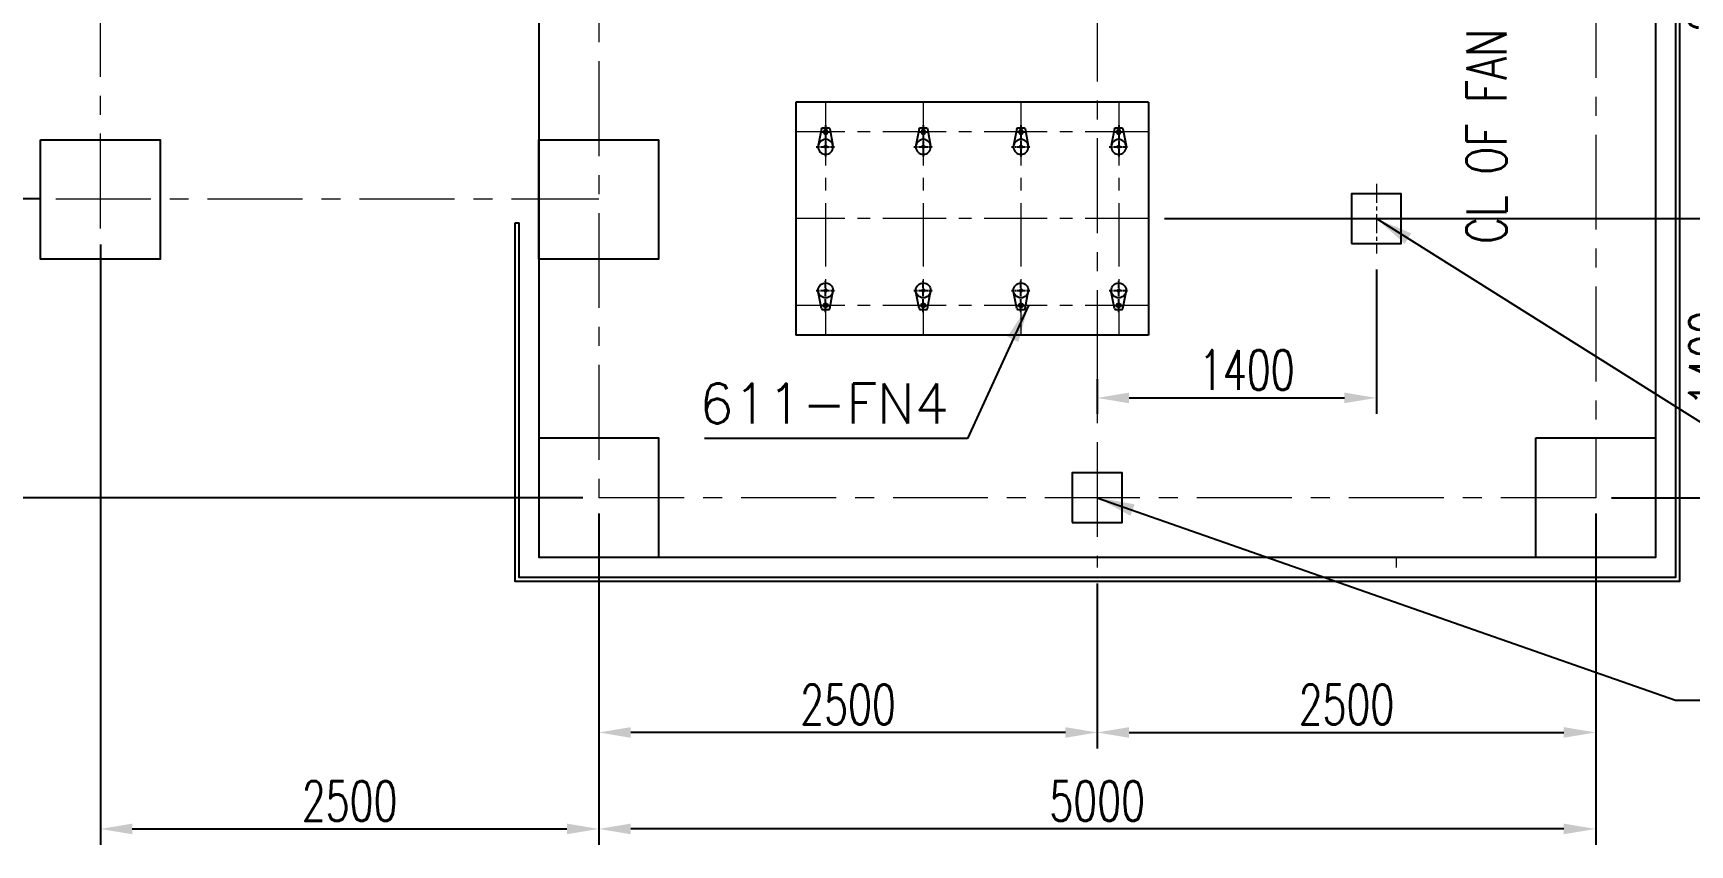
# Model space of a CAD drawing. Header units: millimetres. Extents: x -243837 to -5443, y 40 to 285140.
# Drawn here: x -131435 to -118970, y 11286 to 17395 of the extents above; entities that cross this region are included whole.
import ezdxf
from ezdxf.enums import TextEntityAlignment as Align

# ---------------------------------------------------------------- set-up
doc = ezdxf.new("R2010")
doc.units = ezdxf.units.MM
doc.linetypes.add('CENTER', pattern=[50.79999999999998, 31.75, -6.349999999999998, 6.349999999999998, -6.349999999999998])
for name, color, linetype in [('0-45-GRID MARKS', 6, 'Continuous'), ('M_BLOCK', 7, 'Continuous'), ('M_CENTERLINE', 4, 'CENTER'), ('M_VIS', 2, 'Continuous')]:
    doc.layers.add(name, color=color, linetype=linetype)
doc.layers.add('CEN', color=1, linetype='CENTER', lineweight=9)
doc.styles.add('KA', font='romans.shx', dxfattribs={"width": 0.7})
doc.styles.add('ROMANS_BIG', font='romans.shx', dxfattribs={"width": 0.8500000238418579, "bigfont": 'bigfont.shx'})
doc.dimstyles.new('100', dxfattribs={"dimscale": 75, "dimtxt": 3, "dimasz": 2.5, "dimexe": 1, "dimexo": 1.5, "dimgap": 1.5, "dimtad": 1, "dimdec": 0, "dimdsep": 46, "dimtxsty": 'ROMANS_BIG', "dimcen": 4, "dimdle": 2, "dimclrd": 1, "dimclre": 1, "dimclrt": 4, "dimadec": 1, "dimazin": 2, "dimtfac": 1, "dimtdec": 0, "dimtmove": 0, "dimatfit": 2, "dimfxl": 1, "dimtfill": 1, "dimarcsym": 0})
doc.dimstyles.new('KAT', dxfattribs={"dimscale": 125, "dimtxt": 2.5, "dimasz": 2, "dimexe": 1, "dimexo": 0.06, "dimgap": 0.5, "dimtad": 1, "dimdec": 0, "dimzin": 0, "dimdsep": 46, "dimtxsty": 'KA', "dimcen": 1.5, "dimclrd": 1, "dimclre": 1, "dimclrt": 4, "dimadec": 0, "dimazin": 0, "dimtfac": 1, "dimtdec": 0, "dimtmove": 0, "dimatfit": 2, "dimfxl": 1.5, "dimtolj": 1, "dimtzin": 0, "dimarcsym": 0})

# ---------------------------------------------------------------- blocks, each defined once
blk = doc.blocks.new('*D1074')
at = {"color": 1, "lineweight": -2, "transparency": 16777216}
for p, q in [((13877.94129091664, 9914.246930657493), (13097.19255344523, 9914.246930657493)), ((13177.19255344523, 9754.246930657493), (13177.19255344523, 5574.24693065842)), ((13877.94129091484, 5414.24693065842), (13097.19255344523, 5414.24693065842))]:
    blk.add_line(p, q, dxfattribs=at)
at = {"color": 1, "transparency": 16777216}
for points in [[(13150.52588677857, 9754.246930657493), (13203.8592201119, 9754.246930657493), (13177.19255344523, 9914.246930657493)], [(13150.52588677857, 5574.24693065842), (13203.8592201119, 5574.24693065842), (13177.19255344523, 5414.24693065842)]]:
    blk.add_solid(points, dxfattribs=at)
at = {"layer": 'DEFPOINTS', "color": 0, "transparency": 16777216}
for p in [(13957.94129091664, 9914.246930657493), (13177.19255344523, 5414.24693065842), (13957.94129091484, 5414.24693065842)]:
    blk.add_point(p, dxfattribs=at)
at = {"color": 2, "transparency": 16777216, "insert": (13037.19255344523, 7664.246930657959), "char_height": 200, "attachment_point": 5, "rotation": 90, "style": 'KA'}
blk.add_mtext('\\A1;4500', dxfattribs=at)
blk = doc.blocks.new('*D1075')
at = {"color": 1, "lineweight": -2, "transparency": 16777216}
for p, q in [((13877.94129091484, 5414.24693065842), (13097.19255345263, 5414.24693065842)), ((13177.19255345263, 5254.24693065842), (13177.19255345262, 4074.246930654233)), ((16601.94171906245, 3914.246930654233), (13097.19255345262, 3914.246930654233))]:
    blk.add_line(p, q, dxfattribs=at)
at = {"color": 1, "transparency": 16777216}
for points in [[(13150.52588678596, 5254.24693065842), (13203.85922011929, 5254.24693065842), (13177.19255345263, 5414.24693065842)], [(13150.52588678596, 4074.246930654233), (13203.85922011929, 4074.246930654233), (13177.19255345262, 3914.246930654233)]]:
    blk.add_solid(points, dxfattribs=at)
at = {"layer": 'DEFPOINTS', "color": 0, "transparency": 16777216}
for p in [(13957.94129091484, 5414.24693065842), (13177.19255345262, 3914.246930654233), (16681.94171906245, 3914.246930654233)]:
    blk.add_point(p, dxfattribs=at)
at = {"color": 2, "transparency": 16777216, "insert": (13037.19255345262, 4664.246930656328), "char_height": 200, "attachment_point": 5, "rotation": 90, "style": 'KA'}
blk.add_mtext('\\A1;1500', dxfattribs=at)
blk = doc.blocks.new('*D1076')
at = {"color": 1, "lineweight": -2, "transparency": 16777216}
for p, q in [((16681.99709645275, 3834.246930654233), (16681.99709645275, 2172.293221655254)), ((21681.94171906245, 3834.246930651902), (21681.94171906245, 2172.293221655254)), ((21521.94171906245, 2252.293221655254), (16841.99709645275, 2252.293221655254))]:
    blk.add_line(p, q, dxfattribs=at)
at = {"color": 1, "transparency": 16777216}
for points in [[(16841.99709645275, 2278.95988832192), (16841.99709645275, 2225.626554988587), (16681.99709645275, 2252.293221655254)], [(21521.94171906245, 2278.95988832192), (21521.94171906245, 2225.626554988587), (21681.94171906245, 2252.293221655254)]]:
    blk.add_solid(points, dxfattribs=at)
at = {"layer": 'DEFPOINTS', "color": 0, "transparency": 16777216}
for p in [(16681.99709645275, 3914.246930654233), (21681.94171906245, 3914.246930651902), (16681.99709645275, 2252.293221655254)]:
    blk.add_point(p, dxfattribs=at)
at = {"color": 2, "transparency": 16777216, "insert": (19181.9694077576, 2392.293221655254), "char_height": 200, "attachment_point": 5, "style": 'KA'}
blk.add_mtext('\\A1;5000', dxfattribs=at)
blk = doc.blocks.new('*D1077')
at = {"color": 1, "lineweight": -2, "transparency": 16777216}
for p, q in [((21681.94171906245, 3834.246930651902), (21681.94171906245, 2656.288706970703)), ((19181.94171906414, 3484.246930655635), (19181.94171906414, 2656.288706970703)), ((19341.94171906414, 2736.288706970703), (21521.94171906245, 2736.288706970703))]:
    blk.add_line(p, q, dxfattribs=at)
at = {"color": 1, "transparency": 16777216}
for points in [[(19341.94171906414, 2762.95537363737), (19341.94171906414, 2709.622040304037), (19181.94171906414, 2736.288706970703)], [(21521.94171906245, 2762.95537363737), (21521.94171906245, 2709.622040304037), (21681.94171906245, 2736.288706970703)]]:
    blk.add_solid(points, dxfattribs=at)
at = {"layer": 'DEFPOINTS', "color": 0, "transparency": 16777216}
for p in [(21681.94171906245, 3914.246930651902), (19181.94171906414, 3564.246930655635), (21681.94171906245, 2736.288706970703)]:
    blk.add_point(p, dxfattribs=at)
at = {"color": 2, "transparency": 16777216, "insert": (20431.9417190633, 2876.288706970703), "char_height": 200, "attachment_point": 5, "style": 'KA'}
blk.add_mtext('\\A1;2500', dxfattribs=at)
blk = doc.blocks.new('*D1078')
at = {"color": 1, "lineweight": -2, "transparency": 16777216}
for p, q in [((16681.99709645254, 3459.246930656095), (16681.99709645254, 2656.288706970703)), ((19181.94171906414, 3484.246930655635), (19181.94171906414, 2656.288706970703)), ((19021.94171906414, 2736.288706970703), (16841.99709645254, 2736.288706970703))]:
    blk.add_line(p, q, dxfattribs=at)
at = {"color": 1, "transparency": 16777216}
for points in [[(16841.99709645254, 2762.95537363737), (16841.99709645254, 2709.622040304037), (16681.99709645254, 2736.288706970703)], [(19021.94171906414, 2762.95537363737), (19021.94171906414, 2709.622040304037), (19181.94171906414, 2736.288706970703)]]:
    blk.add_solid(points, dxfattribs=at)
at = {"layer": 'DEFPOINTS', "color": 0, "transparency": 16777216}
for p in [(16681.99709645254, 3539.246930656095), (19181.94171906414, 3564.246930655635), (16681.99709645254, 2736.288706970703)]:
    blk.add_point(p, dxfattribs=at)
at = {"color": 2, "transparency": 16777216, "insert": (17931.96940775834, 2876.288706970703), "char_height": 200, "attachment_point": 5, "style": 'KA'}
blk.add_mtext('\\A1;2500', dxfattribs=at)
blk = doc.blocks.new('*D969')
at = {"color": 1, "lineweight": -2, "transparency": 16777216}
for p, q in [((14181.99802914614, 5184.413309530898), (14181.99802914614, 2172.293221655254)), ((16681.94171906142, 3534.246930654233), (16681.94171906142, 2172.293221655254)), ((14341.99802914614, 2252.293221655254), (16521.94171906142, 2252.293221655254))]:
    blk.add_line(p, q, dxfattribs=at)
at = {"color": 1, "transparency": 16777216}
for points in [[(14341.99802914614, 2278.95988832192), (14341.99802914614, 2225.626554988587), (14181.99802914614, 2252.293221655254)], [(16521.94171906142, 2278.95988832192), (16521.94171906142, 2225.626554988587), (16681.94171906142, 2252.293221655254)]]:
    blk.add_solid(points, dxfattribs=at)
at = {"layer": 'DEFPOINTS', "color": 0, "transparency": 16777216}
for p in [(14181.99802914614, 5264.413309530898, 26.72208206787111), (16681.94171906142, 3614.246930654233, 26.72208206787111), (16681.94171906142, 2252.293221655254)]:
    blk.add_point(p, dxfattribs=at)
at = {"color": 2, "transparency": 16777216, "insert": (15431.96987410378, 2392.293221655254), "char_height": 200, "attachment_point": 5, "style": 'KA'}
blk.add_mtext('\\A1;2500', dxfattribs=at)
blk = doc.blocks.new('A$C1EFB4AE3')
at = {"layer": 'M_VIS', "color": 8}
for p, q in [((27.20026166576281, 138.9170801), (11.14567068452015, 55.02587503497489)), ((63.84340844546023, 142.9772654946173), (32.11114229020314, 142.9772654946173)), ((68.75428906990055, 138.9170801), (84.80888005113957, 55.02587503497489))]:
    blk.add_line(p, q, dxfattribs=at)
at = {"layer": 'M_VIS', "color": 8, "linetype": 'CENTER', "ltscale": 0.25}
blk.add_line((67.9772753678335, 122.9772654946173), (27.9772753678335, 122.9772654946173), dxfattribs=at)
at = {"layer": 'M_VIS', "color": 8, "linetype": 'CENTER', "ltscale": 0.8}
blk.add_line((47.9772753678335, 157.7525320459681), (47.9772753678335, 1.4145116438e-06), dxfattribs=at)
at = {"layer": 'M_VIS', "color": 8, "linetype": 'CENTER', "ltscale": 0.5}
blk.add_line((95.95453944793553, 47.97726549462095), (1.12877241918e-05, 47.97726549462095), dxfattribs=at)
at = {"layer": 'M_VIS', "color": 8}
for radius in [37.5, 5]:
    blk.add_circle((47.9772753678335, 47.97726549462095), radius, dxfattribs=at)
at = {"layer": 'M_VIS', "color": 7}
blk.add_circle((47.9772753678335, 122.9772654946173), 10, dxfattribs=at)
at = {"layer": 'M_VIS', "color": 8}
for centre, radius, start, end in [((32.11114229020314, 137.9772654946173), 5, 90, 169.1660735887811), ((63.84340844546023, 137.9772654946173), 5, 10.83392641121889, 90), ((47.9772753678335, 47.97726549462095), 6, 335.1347430479638, 283.3167700990275)]:
    blk.add_arc(centre, radius, start, end, dxfattribs=at)
blk = doc.blocks.new('*D972')
at = {"color": 1, "lineweight": -2, "transparency": 16777216}
for p, q in [((20536.94171906539, 7664.246930654975), (22470.78694822523, 7664.246930654975)), ((22390.78694822523, 7504.246930654975), (22390.78694822523, 5474.246930653068)), ((19519.44171906309, 5314.246930653068), (22470.78694822523, 5314.246930653068))]:
    blk.add_line(p, q, dxfattribs=at)
at = {"color": 1, "transparency": 16777216}
for points in [[(22364.12028155856, 7504.246930654975), (22417.4536148919, 7504.246930654975), (22390.78694822523, 7664.246930654975)], [(22364.12028155856, 5474.246930653068), (22417.4536148919, 5474.246930653068), (22390.78694822523, 5314.246930653068)]]:
    blk.add_solid(points, dxfattribs=at)
at = {"layer": 'DEFPOINTS', "color": 0, "transparency": 16777216}
for p in [(20456.94171906539, 7664.246930654975, 47.42367024734764), (19439.44171906309, 5314.246930653068, 47.42367024734764), (22390.78694822523, 5314.246930653068)]:
    blk.add_point(p, dxfattribs=at)
at = {"color": 2, "transparency": 16777216, "insert": (22250.78694822523, 6489.246930654025), "char_height": 200, "attachment_point": 5, "rotation": 90, "style": 'KA'}
blk.add_mtext('\\A1;2350', dxfattribs=at)
blk = doc.blocks.new('*D973')
at = {"color": 1, "lineweight": -2, "transparency": 16777216}
for p, q in [((19519.44171906309, 5314.246930653068), (22470.78694822523, 5314.246930653068)), ((22390.78694822523, 4074.246930651902), (22390.78694822523, 5154.246930653068)), ((21761.94171906245, 3914.246930651902), (22470.78694822523, 3914.246930651902))]:
    blk.add_line(p, q, dxfattribs=at)
at = {"color": 1, "transparency": 16777216}
for points in [[(22364.12028155856, 5154.246930653068), (22417.4536148919, 5154.246930653068), (22390.78694822523, 5314.246930653068)], [(22364.12028155856, 4074.246930651902), (22417.4536148919, 4074.246930651902), (22390.78694822523, 3914.246930651902)]]:
    blk.add_solid(points, dxfattribs=at)
at = {"layer": 'DEFPOINTS', "color": 0, "transparency": 16777216}
for p in [(19439.44171906309, 5314.246930653068, 47.42367024734764), (22390.78694822523, 5314.246930653068), (21681.94171906245, 3914.246930651902, 47.42367024734764)]:
    blk.add_point(p, dxfattribs=at)
at = {"color": 2, "transparency": 16777216, "insert": (22250.78694822523, 4614.246930652489), "char_height": 200, "attachment_point": 5, "rotation": 90, "style": 'KA'}
blk.add_mtext('\\A1;1400', dxfattribs=at)
blk = doc.blocks.new('*D974')
at = {"color": 1, "lineweight": -2, "transparency": 16777216}
for p, q in [((20581.94171906471, 5059.246930653016), (20581.94171906471, 4334.858136372727)), ((19181.94171906452, 4508.190731006353), (19181.94171906452, 4334.858136372727)), ((19341.94171906452, 4414.858136372727), (20421.94171906471, 4414.858136372727))]:
    blk.add_line(p, q, dxfattribs=at)
at = {"color": 1, "transparency": 16777216}
for points in [[(19341.94171906452, 4441.524803039394), (19341.94171906452, 4388.19146970606), (19181.94171906452, 4414.858136372727)], [(20421.94171906471, 4441.524803039394), (20421.94171906471, 4388.19146970606), (20581.94171906471, 4414.858136372727)]]:
    blk.add_solid(points, dxfattribs=at)
at = {"layer": 'DEFPOINTS', "color": 0, "transparency": 16777216}
for p in [(20581.94171906471, 5139.246930653016, 47.42367024734764), (19181.94171906452, 4588.190731006353, 47.42367024734764), (20581.94171906471, 4414.858136372727)]:
    blk.add_point(p, dxfattribs=at)
at = {"color": 4, "transparency": 16777216, "insert": (19931.94171906461, 4554.858136372727), "char_height": 200, "attachment_point": 5, "style": 'KA'}
blk.add_mtext('\\A1;1400', dxfattribs=at)
blk = doc.blocks.new('RL 44.734 NEW')
at = {"color": 6, "elevation": 47.42367024734764}
for points in [[(13881.94171906245, 5710.246930655164), (14481.94171906056, 5710.246930655164), (14481.94171906056, 5110.246930655164), (13881.94171906245, 5110.246930655164)], [(16381.88540897873, 5710.246930654233), (16981.88540897683, 5710.246930654233), (16981.88540897683, 5110.246930654233), (16381.88540897873, 5110.246930654233)]]:
    blk.add_lwpolyline(points, close=True, dxfattribs=at)
at = {"layer": '0-45-GRID MARKS'}
blk.add_line((16261.94171906433, 5293.639749803745, 47.42367024734764), (16281.94171906433, 5293.639749803745, 47.42367024734764), dxfattribs=at)
at = {"layer": '0-45-GRID MARKS', "elevation": 47.42367024734764}
for points in [[(16261.94171906433, 9940.89726278435), (16261.94171906433, 10330.24693065516), (22101.94171906245, 10330.24693065516), (22101.94171906245, 3494.246930655164), (16261.94171906433, 3494.246930655164), (16261.94171906433, 5293.639749803745)], [(16281.94171906433, 9940.89726278435), (16281.94171906433, 10310.24693065516), (22081.94171906245, 10310.24693065516), (22081.94171906245, 3514.246930655164), (16281.94171906433, 3514.246930655164), (16281.94171906433, 5293.639749803747)]]:
    blk.add_lwpolyline(points, dxfattribs=at)
for points in [[(16381.94171906245, 10210.24693065516), (21981.94171906056, 10210.24693065516), (21981.94171906056, 3614.246930655164), (16381.94171906245, 3614.246930655164)], [(16381.94171906245, 4214.246930654233), (16981.94171906056, 4214.246930654233), (16981.94171906056, 3614.246930654233), (16381.94171906245, 3614.246930654233)], [(21381.94171906245, 4214.246930655164), (21981.94171906056, 4214.246930655164), (21981.94171906056, 3614.246930655164), (21381.94171906245, 3614.246930655164)]]:
    blk.add_lwpolyline(points, close=True, dxfattribs=at)
at = {"layer": 'CEN', "color": 1, "ltscale": 15}
for p, q in [((21681.94171906424, 10307.2672853382, 47.42367024734764), (21681.94171906245, 3914.246930655164, 47.42367024734764)), ((19181.94171906612, 10289.24693065842, 47.42367024734764), (19181.94171906424, 3564.246930652836, 47.42367024734764)), ((14181.99802914614, 5264.413309530898, 47.42367024734764), (14181.99802914614, 9914.246930655161, 47.42367024734764)), ((16681.94171906424, 9914.246930655161, 47.42367024734764), (16681.94171906245, 3914.246930655164, 47.42367024734764)), ((13957.94178568735, 5414.247280878083, 47.42367024734764), (16681.94171906245, 5414.247280877152, 47.42367024734764)), ((21681.94171906245, 3914.246930651902, 47.42367024734764), (16681.94171906245, 3914.246930654233, 47.42367024734764)), ((20681.94171906424, 3614.246930655164, 47.42367024734764), (20681.94171906424, 3564.246930652415, 47.42367024734764))]:
    blk.add_line(p, q, dxfattribs=at)
at = {"layer": 'CEN', "ltscale": 10}
for p, q in [((17819.44171906309, 5899.246930653068, 47.42367024734764), (17819.44171906309, 4729.246930653068, 47.42367024734764)), ((18309.44171906309, 5899.246930653068, 47.42367024734764), (18309.44171906309, 4729.246930653068, 47.42367024734764)), ((18799.44171906309, 5899.246930653068, 47.42367024734764), (18799.44171906309, 4729.246930653068, 47.42367024734764)), ((19289.44171906309, 5899.246930653068, 47.42367024734764), (19289.44171906309, 4729.246930653068, 47.42367024734764)), ((19439.44171906309, 5749.246930653068, 47.42367024734764), (17669.44171906309, 5749.246930653068, 47.42367024734764)), ((19439.44171906309, 5314.246930653068, 47.42367024734764), (17671.56064810744, 5314.246930653068, 47.42367024734764)), ((19439.44171906309, 4879.246930653068, 47.42367024734764), (17669.44171906309, 4879.246930653068, 47.42367024734764))]:
    blk.add_line(p, q, dxfattribs=at)
at = {"layer": 'CEN', "color": 1, "ltscale": 3}
blk.add_line((20581.94171906478, 5489.246930653014, 47.42367024734764), (20581.94171906468, 5139.246930653014, 47.42367024734764), dxfattribs=at)
at = {"layer": 'M_CENTERLINE', "color": 7, "linetype": 'ByBlock', "ltscale": 3.5}
for p, q in [((17669.44171906309, 5899.246930653068, 47.42367024734764), (17669.44171906309, 4729.246930653068, 47.42367024734764)), ((19439.44171906309, 5899.246930653068, 47.42367024734764), (17669.44171906309, 5899.246930653068, 47.42367024734764)), ((19439.44171906309, 5899.246930653068, 47.42367024734764), (19439.44171906309, 4729.246930653068, 47.42367024734764)), ((19439.44171906309, 4729.246930653068, 47.42367024734764), (17669.44171906309, 4729.246930653068, 47.42367024734764))]:
    blk.add_line(p, q, dxfattribs=at)
for points, elevation in [([(20456.94171906478, 5189.246930653014), (20706.94171906478, 5189.246930653014), (20706.94171906478, 5439.246930653014), (20456.94171906478, 5439.246930653014)], 47.42367024736448), ([(19056.94171906431, 3789.24693065301), (19306.94171906431, 3789.24693065301), (19306.94171906431, 4039.24693065301), (19056.94171906431, 4039.24693065301)], 47.42367024734764)]:
    blk.add_lwpolyline(points, close=True, dxfattribs=dict(at, elevation=elevation))
at = {"layer": 'M_BLOCK', "xscale": -1}
for p in [(17867.41899443092, 5626.269665158451, 47.42367024734764), (18357.41899443092, 5626.269665158451, 47.42367024734764), (18847.41899443092, 5626.269665158451, 47.42367024734764), (19337.41899443092, 5626.269665158451, 47.42367024734764)]:
    blk.add_blockref('A$C1EFB4AE3', p, dxfattribs=at)
at = {"layer": 'M_BLOCK', "rotation": 180}
for p in [(17867.41899443092, 5002.224196147686, 47.42367024734764), (18357.41899443092, 5002.224196147686, 47.42367024734764), (18847.41899443092, 5002.224196147686, 47.42367024734764), (19337.41899443092, 5002.224196147686, 47.42367024734764)]:
    blk.add_blockref('A$C1EFB4AE3', p, dxfattribs=at)
at = {"color": 2, "style": 'KA', "width": 0.75}
blk.add_text('CL OF FAN', height=200, rotation=90, dxfattribs=at).set_placement((21294.16840007463, 5187.401038292329), align=Align.BOTTOM_LEFT)
at = {"color": 2, "style": 'KA'}
blk.add_text('611-FN4', height=200, dxfattribs=at).set_placement((17186.14800714396, 4227.080408850793, 20.70158817947654), align=Align.BOTTOM_LEFT)
for base, p1, p2, picture, middle in [((13177.19255344523, 5414.24693065842, 47.42367024734764), (13957.94129091664, 9914.246930657493, 47.42367024734764), (13957.94129091484, 5414.24693065842, 47.42367024734764), '*D1074', (13037.19255344523, 7664.246930657959, 47.42367024734764)), ((22390.78694822523, 5314.246930653068), (20456.94171906539, 7664.246930654975, 47.42367024734764), (19439.44171906309, 5314.246930653068, 47.42367024734764), '*D972', (22250.78694822523, 6489.246930654025)), ((13177.19255345262, 3914.246930654233, 47.42367024734764), (13957.94129091484, 5414.24693065842, 47.42367024734764), (16681.94171906245, 3914.246930654233, 47.42367024734764), '*D1075', (13037.19255345262, 4664.246930656328, 47.42367024734764)), ((22390.78694822523, 5314.246930653068), (21681.94171906245, 3914.246930651902, 47.42367024734764), (19439.44171906309, 5314.246930653068, 47.42367024734764), '*D973', (22250.78694822523, 4614.246930652489))]:
    dim = blk.add_linear_dim(base=base, p1=p1, p2=p2, angle=90, dimstyle='KAT', override={"dimscale": 80, "dimexo": 1, "dimclrt": 2, "dimfxl": 0.18, "dimarcsym": 1})
    dim.commit()
    dim.dimension.update_dxf_attribs({"geometry": picture, "text_midpoint": middle})
for base, p1, p2, picture, middle in [((16681.94171906142, 2252.293221655254, 20.70158817947654), (14181.99802914614, 5264.413309530898, 47.42367024734764), (16681.94171906142, 3614.246930654233, 47.42367024734764), '*D969', (15431.96987410378, 2392.293221655254, 20.70158817947654)), ((16681.99709645275, 2252.293221655254, 47.42367024734764), (21681.94171906245, 3914.246930651902, 47.42367024734764), (16681.99709645275, 3914.246930654233, 47.42367024734764), '*D1076', (19181.9694077576, 2392.293221655254, 47.42367024734764)), ((21681.94171906245, 2736.288706970703, 47.42367024734764), (19181.94171906414, 3564.246930655635, 47.42367024734764), (21681.94171906245, 3914.246930651902, 47.42367024734764), '*D1077', (20431.9417190633, 2876.288706970703, 47.42367024734764)), ((16681.99709645254, 2736.288706970703, 47.42367024734764), (19181.94171906414, 3564.246930655635, 47.42367024734764), (16681.99709645254, 3539.246930656095, 47.42367024734764), '*D1078', (17931.96940775834, 2876.288706970703, 47.42367024734764))]:
    dim = blk.add_linear_dim(base=base, p1=p1, p2=p2, dimstyle='KAT', override={"dimscale": 80, "dimexo": 1, "dimclrt": 2, "dimfxl": 0.18, "dimarcsym": 1})
    dim.commit()
    dim.dimension.update_dxf_attribs({"geometry": picture, "text_midpoint": middle})
dim = blk.add_linear_dim(base=(20581.94171906472, 4414.858136372727), p1=(19181.94171906453, 4588.190731006353, 47.42367024734764), p2=(20581.94171906472, 5139.246930653016, 47.42367024734764), dimstyle='KAT', override={"dimscale": 80, "dimexo": 1, "dimfxl": 0.18, "dimarcsym": 1})
dim.commit()
dim.dimension.update_dxf_attribs({"geometry": '*D974', "text_midpoint": (19931.94171906462, 4414.858136372727), "dimtype": 128, "insert": (1.091393642127514e-11, 0)})
for points in [[(20581.94171906472, 5314.246930653014), (22727.44968642277, 3967.299324485036), (26598.70264964877, 3967.299324485036)], [(18836.80817429743, 4879.246930653068, 20.70158817947654), (18530.84589175765, 4211.524919808085, 20.70158817947654), (17211.42774337702, 4211.524919808085, 20.70158817947654)], [(19181.94171906245, 3914.246930653068), (22081.81080095802, 2898.676891244336), (25953.06376418401, 2898.676891244336)]]:
    blk.add_leader(points, dimstyle='100')

msp = doc.modelspace()

# ---------------------------------------------------------------- block references
at = {"color": 8, "ltscale": 10, "xscale": 1.5, "yscale": 1.5, "zscale": 1.5}
msp.add_blockref('RL 44.734 NEW', (-152201.5256479357, 8027.396814662134, -23.71183512367382), dxfattribs=at)

doc.saveas('drawing.dxf')
